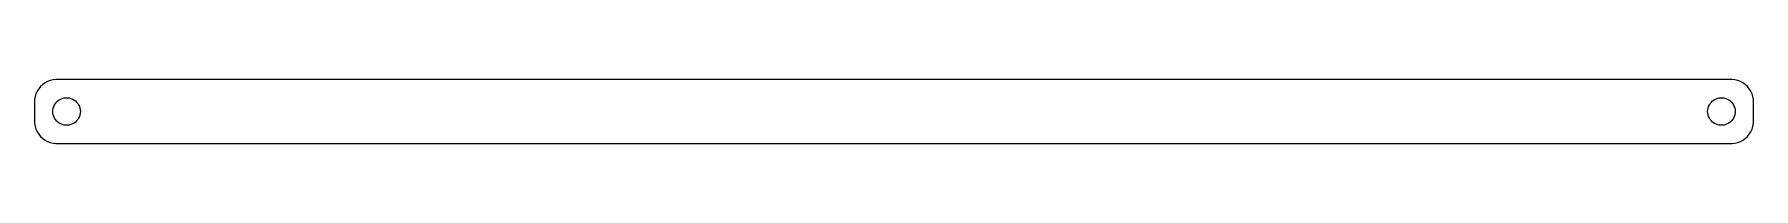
# Model space of a CAD drawing. Header units: metres. Extents: x -187 to 187, y -7 to 7.
import ezdxf

# ---------------------------------------------------------------- set-up
doc = ezdxf.new("R2010")
doc.units = ezdxf.units.M

msp = doc.modelspace()

# ---------------------------------------------------------------- linework, layer by layer
for p, q in [((-186.649, 3.84062), (-186.843, 3.24344)), ((-186.382, 4.40877), (-186.649, 3.84062)), ((-186.045, 4.93892), (-186.382, 4.40877)), ((-185.645, 5.42273), (-186.045, 4.93892)), ((-185.187, 5.85255), (-185.645, 5.42273)), ((-184.679, 6.22163), (-185.187, 5.85255)), ((-184.129, 6.52412), (-184.679, 6.22163)), ((-183.545, 6.75528), (-184.129, 6.52412)), ((-182.937, 6.91142), (-183.545, 6.75528)), ((-182.314, 6.99013), (-182.937, 6.91142)), ((182.314, 6.99013), (-182.314, 6.99013)), ((182.937, 6.91142), (182.314, 6.99013)), ((183.545, 6.75528), (182.937, 6.91142)), ((184.129, 6.52412), (183.545, 6.75528)), ((184.679, 6.22163), (184.129, 6.52412)), ((185.187, 5.85255), (184.679, 6.22163)), ((185.645, 5.42273), (185.187, 5.85255)), ((186.045, 4.93892), (185.645, 5.42273)), ((186.382, 4.40877), (186.045, 4.93892)), ((186.649, 3.84062), (186.382, 4.40877)), ((186.843, 3.24344), (186.649, 3.84062)), ((-186.961, 2.62666), (-187, 2)), ((-187, 2), (-187, -2)), ((-186.843, 3.24344), (-186.961, 2.62666)), ((-183, 0), (-182.976, 0.375992)), ((-182.976, -0.375992), (-183, 0)), ((-182.976, 0.375992), (-182.906, 0.746063)), ((-182.906, 0.746063), (-182.789, 1.10437)), ((-182.789, 1.10437), (-182.629, 1.44525)), ((-182.629, 1.44525), (-182.427, 1.76335)), ((-182.427, 1.76335), (-182.187, 2.05363)), ((-182.187, 2.05363), (-181.912, 2.31154)), ((-181.912, 2.31154), (-181.607, 2.53297)), ((-181.607, 2.53297), (-181.277, 2.71448)), ((-181.277, 2.71448), (-180.927, 2.85316)), ((-180.927, 2.85316), (-180.562, 2.94685)), ((-180.562, 2.94685), (-180.188, 2.99408)), ((-180.188, 2.99408), (-179.812, 2.99408)), ((-179.812, 2.99408), (-179.438, 2.94685)), ((-179.438, 2.94685), (-179.073, 2.85316)), ((-179.073, 2.85316), (-178.723, 2.71448)), ((-178.723, 2.71448), (-178.393, 2.53297)), ((-178.393, 2.53297), (-178.088, 2.31154)), ((-178.088, 2.31154), (-177.813, 2.05363)), ((-177.813, 2.05363), (-177.573, 1.76335)), ((-177.573, 1.76335), (-177.371, 1.44525)), ((-177.371, 1.44525), (-177.211, 1.10437)), ((-177.211, 1.10437), (-177.094, 0.746063)), ((-177.094, 0.746063), (-177.024, 0.375992)), ((-177.024, 0.375992), (-177, 0)), ((-177, 0), (-177.024, -0.375992)), ((177, 0), (177.024, 0.375992)), ((177.024, -0.375992), (177, 0)), ((177.024, 0.375992), (177.094, 0.746063)), ((177.094, 0.746063), (177.211, 1.10437)), ((177.211, 1.10437), (177.371, 1.44525)), ((177.371, 1.44525), (177.573, 1.76335)), ((177.573, 1.76335), (177.813, 2.05363)), ((177.813, 2.05363), (178.088, 2.31154)), ((178.088, 2.31154), (178.393, 2.53297)), ((178.393, 2.53297), (178.723, 2.71448)), ((178.723, 2.71448), (179.073, 2.85316)), ((179.073, 2.85316), (179.438, 2.94685)), ((179.438, 2.94685), (179.812, 2.99408)), ((179.812, 2.99408), (180.188, 2.99408)), ((180.188, 2.99408), (180.562, 2.94685)), ((180.562, 2.94685), (180.927, 2.85316)), ((180.927, 2.85316), (181.277, 2.71448)), ((181.277, 2.71448), (181.607, 2.53297)), ((181.607, 2.53297), (181.912, 2.31154)), ((181.912, 2.31154), (182.187, 2.05363)), ((182.187, 2.05363), (182.427, 1.76335)), ((182.427, 1.76335), (182.629, 1.44525)), ((182.629, 1.44525), (182.789, 1.10437)), ((182.789, 1.10437), (182.906, 0.746063)), ((182.906, 0.746063), (182.976, 0.375992)), ((182.976, 0.375992), (183, 0)), ((183, 0), (182.976, -0.375992)), ((186.961, 2.62666), (186.843, 3.24344)), ((187, 2), (186.961, 2.62666)), ((187, -2), (187, 2)), ((-187, -2), (-186.961, -2.62666)), ((-186.961, -2.62666), (-186.843, -3.24344)), ((-186.843, -3.24344), (-186.649, -3.84062)), ((-182.906, -0.746063), (-182.976, -0.375992)), ((-182.789, -1.10437), (-182.906, -0.746063)), ((-182.629, -1.44525), (-182.789, -1.10437)), ((-182.427, -1.76335), (-182.629, -1.44525)), ((-182.187, -2.05363), (-182.427, -1.76335)), ((-181.912, -2.31154), (-182.187, -2.05363)), ((-181.607, -2.53297), (-181.912, -2.31154)), ((-181.277, -2.71448), (-181.607, -2.53297)), ((-180.927, -2.85316), (-181.277, -2.71448)), ((-180.562, -2.94685), (-180.927, -2.85316)), ((-180.188, -2.99408), (-180.562, -2.94685)), ((-179.812, -2.99408), (-180.188, -2.99408)), ((-179.438, -2.94685), (-179.812, -2.99408)), ((-179.073, -2.85316), (-179.438, -2.94685)), ((-178.723, -2.71448), (-179.073, -2.85316)), ((-178.393, -2.53297), (-178.723, -2.71448)), ((-178.088, -2.31154), (-178.393, -2.53297)), ((-177.813, -2.05363), (-178.088, -2.31154)), ((-177.573, -1.76335), (-177.813, -2.05363)), ((-177.371, -1.44525), (-177.573, -1.76335)), ((-177.211, -1.10437), (-177.371, -1.44525)), ((-177.094, -0.746063), (-177.211, -1.10437)), ((-177.024, -0.375992), (-177.094, -0.746063)), ((177.094, -0.746063), (177.024, -0.375992)), ((177.211, -1.10437), (177.094, -0.746063)), ((177.371, -1.44525), (177.211, -1.10437)), ((177.573, -1.76335), (177.371, -1.44525)), ((177.813, -2.05363), (177.573, -1.76335)), ((178.088, -2.31154), (177.813, -2.05363)), ((178.393, -2.53297), (178.088, -2.31154)), ((178.723, -2.71448), (178.393, -2.53297)), ((179.073, -2.85316), (178.723, -2.71448)), ((179.438, -2.94685), (179.073, -2.85316)), ((179.812, -2.99408), (179.438, -2.94685)), ((180.188, -2.99408), (179.812, -2.99408)), ((180.562, -2.94685), (180.188, -2.99408)), ((180.927, -2.85316), (180.562, -2.94685)), ((181.277, -2.71448), (180.927, -2.85316)), ((181.607, -2.53297), (181.277, -2.71448)), ((181.912, -2.31154), (181.607, -2.53297)), ((182.187, -2.05363), (181.912, -2.31154)), ((182.427, -1.76335), (182.187, -2.05363)), ((182.629, -1.44525), (182.427, -1.76335)), ((182.789, -1.10437), (182.629, -1.44525)), ((182.906, -0.746063), (182.789, -1.10437)), ((182.976, -0.375992), (182.906, -0.746063)), ((186.649, -3.84062), (186.843, -3.24344)), ((186.843, -3.24344), (186.961, -2.62666)), ((186.961, -2.62666), (187, -2)), ((-186.649, -3.84062), (-186.382, -4.40877)), ((-186.382, -4.40877), (-186.045, -4.93892)), ((-186.045, -4.93892), (-185.645, -5.42273)), ((-185.645, -5.42273), (-185.187, -5.85255)), ((-185.187, -5.85255), (-184.679, -6.22163)), ((-184.679, -6.22163), (-184.129, -6.52412)), ((-184.129, -6.52412), (-183.545, -6.75528)), ((-183.545, -6.75528), (-182.937, -6.91142)), ((-182.937, -6.91142), (-182.314, -6.99013)), ((-182.314, -6.99013), (182.314, -6.99013)), ((182.314, -6.99013), (182.937, -6.91142)), ((182.937, -6.91142), (183.545, -6.75528)), ((183.545, -6.75528), (184.129, -6.52412)), ((184.129, -6.52412), (184.679, -6.22163)), ((184.679, -6.22163), (185.187, -5.85255)), ((185.187, -5.85255), (185.645, -5.42273)), ((185.645, -5.42273), (186.045, -4.93892)), ((186.045, -4.93892), (186.382, -4.40877)), ((186.382, -4.40877), (186.649, -3.84062))]:
    msp.add_line(p, q)

doc.saveas('drawing.dxf')
